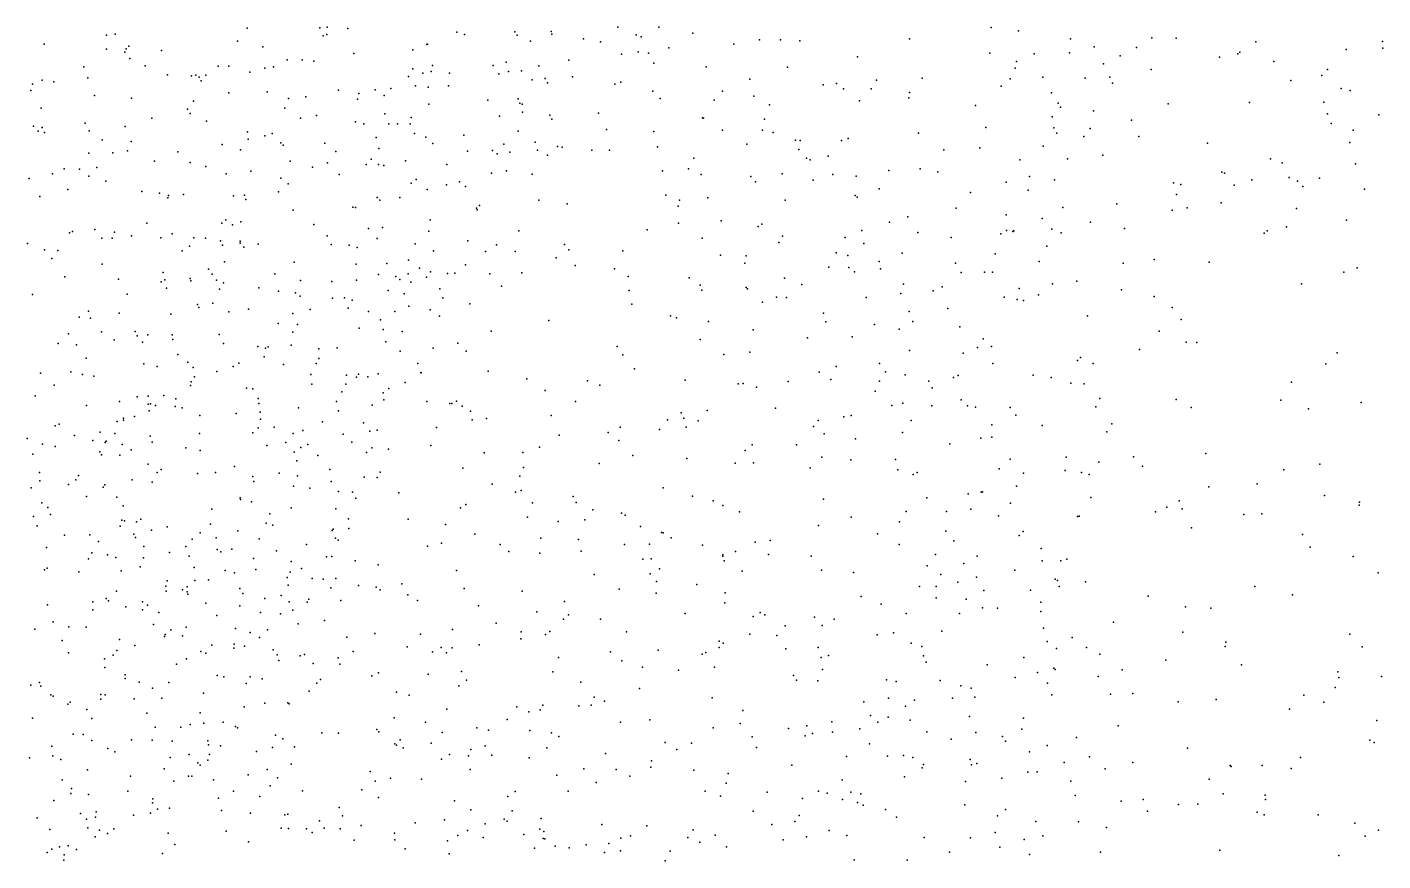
# Model space of a CAD drawing. Header units: metres. Extents: x -25 to 25, y -27.7 to 27.8.
# Drawn here: x 10.815 to 13.632, y -3.457 to -1.724 of the extents above; entities that cross this region are included whole.
import ezdxf

# ---------------------------------------------------------------- set-up
doc = ezdxf.new("R2010")
doc.units = ezdxf.units.M

msp = doc.modelspace()

# ---------------------------------------------------------------- linework, layer by layer
for p in [(10.9803, -1.7403, 22.4733), (10.9981, -1.7383, 20.0354), (11.2722, -1.7261, 22.0929), (11.4232, -1.7255, 0.0911), (11.4307, -1.7416, 20.2257), (11.4379, -1.7389, -14.6338), (11.4386, -1.7238, 13.5398), (11.4817, -1.7266, 3.2928), (11.7082, -1.7341, 8.1175), (11.7242, -1.7389, 20.4897), (11.8288, -1.7337, 8.3337), (11.8333, -1.7409, 20.667), (11.9039, -1.7326, 21.0243), (11.9054, -1.7388, 20.8974), (12.0425, -1.724, -3.8885), (12.0808, -1.7401, 15.471), (12.0912, -1.7441, 20.071), (12.1279, -1.7242, 13.3221), (12.1979, -1.7366, 7.3211), (12.818, -1.7246, 15.1911), (12.8747, -1.7313, 20.0437), (10.8506, -1.759, 16.7676), (10.9803, -1.77, 16.9951), (11.0211, -1.7687, 1.4074), (11.0264, -1.7633, -15.075), (11.0946, -1.7725, 22.3494), (11.2522, -1.7533, 20.1316), (11.3051, -1.7645, -13.5704), (11.6163, -1.7712, 13.4191), (11.6459, -1.7603, 16.7062), (11.6474, -1.7595, 20.4143), (11.861, -1.753, 21.188), (11.9714, -1.7485, 4.0968), (12.0064, -1.7543, -4.1154), (12.1482, -1.7666, 9.195), (12.2836, -1.7594, 20.0248), (12.3365, -1.7506, 15.3478), (12.3801, -1.7504, -14.0719), (12.4202, -1.7522, 9.3401), (12.6481, -1.748, 20.0311), (12.9828, -1.7483, 5.0941), (13.0319, -1.7649, 6.7293), (13.1199, -1.7661, 6.3568), (13.1518, -1.7464, 9.6202), (13.2023, -1.747, -4.128), (13.3674, -1.7546, -14.8854), (13.5551, -1.7703, 19.7606), (13.6308, -1.7538, -15.3098), (13.6316, -1.7675, -14.978), (11.0182, -1.7762, 13.8256), (11.0289, -1.7891, 19.6114), (11.3556, -1.7918, -7.4756), (11.3865, -1.7921, 3.1546), (11.4111, -1.7945, 21.9264), (11.4944, -1.7787, 16.9424), (11.8105, -1.7967, -5.3431), (11.941, -1.7923, 15.6558), (12.0503, -1.7798, -6.4737), (12.0845, -1.7751, 9.0157), (12.1058, -1.7781, -4.6909), (12.1172, -1.7989, 4.1189), (12.5401, -1.7858, -13.1471), (12.8151, -1.7777, 4.5716), (12.8704, -1.7952, 13.9535), (12.9071, -1.7795, -13.8634), (12.9807, -1.7771, 5.4621), (13.0511, -1.8003, 5.8467), (13.0862, -1.7837, 6.5262), (13.2922, -1.786, 19.8562), (13.33, -1.7794, 14.7599), (13.3342, -1.7757, -5.2712), (13.4048, -1.795, -5.0086), (10.9332, -1.8064, 20.0316), (10.9412, -1.8294, 1.26), (11.0603, -1.8045, 22.4238), (11.1068, -1.8227, 20.0933), (11.1569, -1.825, -14.8478), (11.166, -1.8237, 13.7583), (11.1726, -1.828, -6.1642), (11.1867, -1.8234, 22.2207), (11.2123, -1.8047, 19.7535), (11.2342, -1.8052, -0.0697), (11.2779, -1.8175, 2.7692), (11.3094, -1.8088, 20.1632), (11.3269, -1.8066, 22.0365), (11.6073, -1.8265, -5.7466), (11.6167, -1.8103, 21.6113), (11.6375, -1.8192, -6.915), (11.6545, -1.8162, 3.6744), (11.6575, -1.8039, 16.5454), (11.6931, -1.8197, 21.4867), (11.7834, -1.8039, 15.8578), (11.7953, -1.8211, 20.6287), (11.815, -1.8164, 21.2504), (11.8421, -1.8147, -14.258), (11.8785, -1.8045, 20.8156), (11.9482, -1.8269, -5.0789), (12.2256, -1.8064, -3.6566), (12.3951, -1.8069, 13.6796), (12.6746, -1.8301, -13.9011), (12.8681, -1.8089, 6.9279), (12.9252, -1.8281, -0.2056), (13.0134, -1.8297, 15.137), (13.0645, -1.8277, -13.7266), (13.1505, -1.8119, 14.9586), (13.5047, -1.8242, -4.1061), (13.5168, -1.8118, 14.0263), (10.8234, -1.8555, -7.3441), (10.8266, -1.8421, 20.0357), (10.8465, -1.8344, 22.7052), (10.8709, -1.8372, -17.0207), (11.1772, -1.8358, 2.3214), (11.3138, -1.8581, 13.6836), (11.4621, -1.8547, -5.9569), (11.5386, -1.8544, 19.9341), (11.5709, -1.8514, -14.3068), (11.6224, -1.8456, -16.7853), (11.6487, -1.8488, 16.2201), (11.6904, -1.8459, 20.4704), (11.8647, -1.8331, 21.1429), (11.8916, -1.8308, 8.1263), (11.8965, -1.8395, 20.9662), (12.0364, -1.8424, -0.1789), (12.0489, -1.8383, 8.2676), (12.1148, -1.8568, 7.3759), (12.2596, -1.8571, 8.5084), (12.3168, -1.8319, -13.1427), (12.4687, -1.8439, 15.3782), (12.4968, -1.8412, 13.7964), (12.5109, -1.8518, -16.1569), (12.569, -1.8519, 7.0823), (12.5795, -1.834, -3.9633), (12.8386, -1.8467, -5.9447), (12.8575, -1.8313, -13.2762), (13.0699, -1.8405, 6.0313), (13.4401, -1.835, 9.6325), (13.5446, -1.8517, 14.6697), (13.5635, -1.8558, -4.8244), (10.9555, -1.8656, 22.6035), (11.0325, -1.8718, 1.804), (11.161, -1.8775, -13.9796), (11.2345, -1.8602, 22.1619), (11.3582, -1.8722, 17.0002), (11.3945, -1.8684, 19.8138), (11.5015, -1.8735, 20.3007), (11.5045, -1.8617, 21.8045), (11.557, -1.8658, -7.1141), (11.65, -1.8841, 21.5329), (11.7722, -1.8755, -6.7043), (11.8351, -1.8732, -3.8105), (11.8386, -1.882, 19.96), (11.8436, -1.8841, 20.7759), (12.1302, -1.8719, -14.0681), (12.2426, -1.8754, 8.891), (12.325, -1.8673, 9.3023), (12.3578, -1.8856, 4.1716), (12.5446, -1.877, 19.8758), (12.6472, -1.8709, 9.4487), (12.6484, -1.8597, 4.3793), (12.7853, -1.8868, -4.1931), (12.9432, -1.8607, 19.8899), (12.9569, -1.8818, 9.5594), (13.1854, -1.883, 0.2788), (13.3547, -1.8806, 14.0884), (13.5088, -1.88, 19.6131), (10.8448, -1.8922, -6.2515), (11.0744, -1.9128, 22.4536), (11.1486, -1.8946, 19.56), (11.1542, -1.9035, -14.4928), (11.3507, -1.8921, 20.1925), (11.3832, -1.9131, 3.3263), (11.4165, -1.9077, 21.9091), (11.5585, -1.904, 16.8559), (11.6133, -1.9114, 20.4156), (11.7964, -1.9089, 20.6912), (11.8442, -1.9007, 21.0778), (11.9014, -1.9071, 7.7114), (12.002, -1.9029, -3.6621), (12.2184, -1.9123, -0.7104), (12.2204, -1.9128, 9.0391), (12.3474, -1.915, 19.8257), (12.9445, -1.91, 5.3652), (12.9622, -1.89, 5.6759), (13.0304, -1.8976, -13.4398), (13.5168, -1.9042, -14.7805), (13.6231, -1.9064, 19.4821), (10.8287, -1.93, 1.1249), (10.8383, -1.9398, 22.7607), (10.8468, -1.9326, 20.0445), (10.8516, -1.9428, -14.3628), (10.9357, -1.9236, 20.0485), (10.9444, -1.9392, 1.3819), (11.0188, -1.9306, 20.0785), (11.1878, -1.9194, 22.2293), (11.2732, -1.9415, -16.8583), (11.4975, -1.9206, 3.5782), (11.5149, -1.9246, 13.5258), (11.5669, -1.9251, 21.6433), (11.585, -1.9248, -7.5701), (11.6111, -1.9247, -13.4804), (11.8354, -1.9404, 20.8887), (11.9053, -1.9151, 7.8997), (12.0191, -1.9367, -0.387), (12.1169, -1.941, -6.3374), (12.2598, -1.9382, 8.2767), (12.3427, -1.9379, 7.2162), (12.3649, -1.943, 13.7615), (12.8071, -1.9323, 9.5244), (12.9484, -1.933, 5.0791), (13.0233, -1.9342, 0.1013), (13.1094, -1.9175, -4.291), (13.5241, -1.924, -5.1519), (13.5696, -1.938, 0.5602), (10.971, -1.9584, 22.6274), (11.0315, -1.9616, 1.9583), (11.2209, -1.9676, 13.7585), (11.2746, -1.957, 3.0528), (11.3094, -1.9501, -7.7278), (11.3246, -1.945, 22.0307), (11.3426, -1.9641, -6.1239), (11.3472, -1.969, -14.1742), (11.4341, -1.9653, 20.2656), (11.5406, -1.9534, -0.1724), (11.6202, -1.9451, 16.6139), (11.6439, -1.9525, 4.0384), (11.658, -1.9658, 13.4415), (11.7223, -1.9485, 21.3697), (11.8059, -1.9673, 20.8113), (11.8705, -1.963, -14.0881), (12.3101, -1.9671, 15.5077), (12.4118, -1.9585, -3.8366), (12.4211, -1.9598, -13.8713), (12.507, -1.9593, 9.433), (12.5211, -1.9551, -6.1396), (12.6673, -1.944, 14.0027), (12.954, -1.944, -15.1361), (13.0105, -1.9514, 6.3616), (13.1245, -1.9509, 15.1397), (13.2673, -1.9647, 19.621), (13.5628, -1.9639, 9.5826), (10.9435, -1.9857, -17.163), (10.9933, -1.9848, 17.025), (11.0242, -1.9811, 22.5662), (11.1286, -1.9831, 20.1064), (11.2587, -1.9791, 2.6997), (11.4564, -1.9824, 21.8336), (11.5304, -1.9985, 21.6828), (11.5463, -1.9759, 20.3649), (11.7305, -1.9818, 20.6069), (11.7819, -1.9803, 21.1809), (11.7917, -1.9873, 19.8116), (11.818, -1.9838, -0.3153), (11.8758, -1.9797, -13.333), (11.8961, -1.9896, -4.7609), (11.9171, -1.9716, -16.6588), (11.9267, -1.973, -6.4514), (11.9884, -1.9794, 15.7035), (12.0253, -1.9797, 19.812), (12.1251, -1.9725, 15.5995), (12.2004, -1.996, 7.406), (12.4182, -1.9783, 8.5201), (12.4345, -1.9959, -0.8229), (12.4791, -1.9917, 13.9077), (12.7196, -1.9788, 19.7553), (12.7941, -1.9746, 6.8498), (12.8775, -1.9995, 6.6993), (12.9259, -1.9714, 15.3698), (12.9762, -1.9979, 5.9454), (13.0496, -1.9896, -5.6733), (13.3979, -1.9979, 14.7488), (10.8924, -2.0183, 19.519), (10.9242, -2.0188, -14.8504), (10.9604, -2.0155, 1.5665), (11.0801, -2.0021, 2.1455), (11.1539, -2.0049, 2.3034), (11.1867, -2.0135, 17.0216), (11.2799, -2.0231, 22.0821), (11.3619, -2.0021, -0.2811), (11.4082, -2.0148, 19.5724), (11.4394, -2.0062, 3.7315), (11.5196, -2.0096, -7.7705), (11.5455, -2.0096, 4.1881), (11.5564, -2.0114, 19.6819), (11.6015, -2.0017, 16.3566), (11.6871, -2.0096, -5.5882), (11.7801, -2.0274, 21.0946), (11.8115, -2.0223, 15.8688), (12.135, -2.0226, 8.0286), (12.1895, -2.0183, 19.6801), (12.442, -1.9996, 8.675), (12.6057, -2.0221, 6.9882), (12.6706, -2.0183, 9.5229), (12.707, -2.0245, -15.3194), (13.2972, -2.0256, -5.5012), (13.3024, -2.0275, 0.4464), (13.4226, -2.0056, 19.4435), (13.575, -2.0079, -4.2871), (10.8196, -2.0385, 22.8179), (10.8683, -2.0286, -7.7776), (10.9438, -2.0337, -14.5492), (10.979, -2.0442, 22.6631), (11.2286, -2.0289, 20.152), (11.3421, -2.038, 13.6895), (11.3575, -2.0493, 4.3187), (11.4637, -2.0302, 3.9845), (11.6134, -2.0479, 16.7659), (11.6233, -2.0405, 21.4792), (11.6862, -2.0518, -16.6919), (11.7136, -2.0454, -3.7086), (11.7263, -2.0554, 19.6462), (11.8643, -2.0296, 4.2108), (12.2158, -2.0303, 4.1897), (12.3185, -2.0344, 9.2868), (12.3283, -2.0451, 19.5691), (12.384, -2.0289, 4.2358), (12.4482, -2.0416, 8.3767), (12.4891, -2.0303, -13.1001), (12.5373, -2.0339, -15.879), (12.849, -2.0461, 4.7558), (12.8978, -2.0343, 5.4993), (12.9493, -2.0414, -4.3559), (13.1969, -2.0471, -15.0896), (13.2116, -2.051, 19.4416), (13.323, -2.0524, 14.8961), (13.3595, -2.0413, 9.5381), (13.4366, -2.0365, 14.1834), (13.4541, -2.0439, 19.2511), (13.4655, -2.055, 19.026), (13.5001, -2.0378, 18.6317), (10.8416, -2.0761, 4.7096), (10.9001, -2.0615, 22.7531), (11.0537, -2.0655, 19.4978), (11.0904, -2.0689, 4.393), (11.1079, -2.0788, 22.4375), (11.109, -2.0736, 20.1064), (11.1402, -2.0718, 22.339), (11.2438, -2.0748, 4.5705), (11.2672, -2.0734, 3.5574), (11.2699, -2.0822, 4.1465), (11.3378, -2.0659, 20.2106), (11.5425, -2.0782, 20.3976), (11.5478, -2.0832, 21.5893), (11.5896, -2.0777, 4.3386), (11.6465, -2.0612, 20.5036), (11.8783, -2.0837, 13.3949), (12.1422, -2.0731, 7.554), (12.1703, -2.0833, -16.4368), (12.2294, -2.0788, -0.9653), (12.3903, -2.0834, -16.2062), (12.5353, -2.074, 4.3462), (12.5397, -2.0775, -4.128), (12.5852, -2.0597, 19.5417), (12.7752, -2.0675, 19.548), (12.8949, -2.0624, 9.5771), (13.2028, -2.0717, 9.5459), (13.5933, -2.0606, -5.3022), (11.368, -2.1044, 21.8926), (11.4921, -2.0981, -6.0204), (11.4977, -2.0986, 21.6769), (11.7487, -2.1003, 4.2994), (11.7503, -2.1037, 21.0627), (11.7552, -2.0948, -5.213), (11.9369, -2.0912, 19.5802), (12.1679, -2.0962, 13.6331), (12.7449, -2.1002, -0.5034), (12.967, -2.0989, 6.274), (13.0787, -2.0914, 14.2699), (13.1938, -2.104, 18.6954), (13.225, -2.0996, 19.1972), (13.2959, -2.0888, 19.0222), (13.4519, -2.1007, -4.4464), (11.0644, -2.1314, 22.5161), (11.2197, -2.1315, 22.1323), (11.2282, -2.1241, 2.5281), (11.2417, -2.1348, 3.368), (11.2596, -2.1287, 3.0211), (11.4107, -2.1343, 20.2771), (11.5535, -2.1401, 21.5092), (11.6527, -2.124, 19.5), (12.1685, -2.1311, 19.434), (12.2569, -2.1265, -6.1615), (12.334, -2.1381, 15.563), (12.3413, -2.1331, 9.1563), (12.6065, -2.1293, 19.35), (12.6448, -2.118, -15.5572), (12.8489, -2.1136, 14.2489), (12.9237, -2.1219, 5.8423), (13.024, -2.1289, 19.2974), (13.4315, -2.1389, 18.502), (13.5557, -2.1251, -14.875), (10.9035, -2.1512, 13.923), (10.9094, -2.1486, 1.4249), (10.9564, -2.1441, 4.5298), (10.9706, -2.1626, 1.8424), (10.9921, -2.1623, 20.0804), (10.9972, -2.1503, 22.6376), (11.0325, -2.1577, 2.0465), (11.0932, -2.1616, 17.0149), (11.1166, -2.1536, 22.3761), (11.162, -2.1614, 22.2324), (11.1856, -2.1624, -17.1249), (11.2171, -2.168, 3.8338), (11.4386, -2.1576, 4.5257), (11.5244, -2.1423, -13.7802), (11.5426, -2.163, -6.8605), (11.6496, -2.1476, 20.5843), (11.731, -2.1677, 20.9283), (11.8371, -2.1469, -0.7219), (12.1037, -2.1452, 4.2441), (12.2174, -2.1626, 7.754), (12.3843, -2.158, 7.4896), (12.515, -2.1612, 7.1896), (12.5495, -2.1465, 14.1433), (12.6653, -2.1507, -13.0921), (12.7351, -2.1613, 15.5163), (12.8382, -2.1532, 4.9169), (12.8496, -2.1463, 6.6255), (12.8629, -2.1484, 19.2838), (12.8647, -2.147, -5.8112), (12.9438, -2.1437, 0.0716), (12.9633, -2.1514, 6.0947), (13.0949, -2.1423, 19.0267), (13.3847, -2.1521, 14.6316), (13.3915, -2.1474, 14.4189), (10.8161, -2.1733, 1.0387), (10.8512, -2.1867, 22.7996), (10.8793, -2.1882, -17.7394), (11.1375, -2.1891, 4.1121), (11.1528, -2.1793, 20.1189), (11.2213, -2.1772, 19.4799), (11.2578, -2.1688, -3.7316), (11.2581, -2.173, 2.7097), (11.2659, -2.1814, 22.012), (11.2951, -2.1749, 20.2101), (11.4473, -2.1755, -0.5383), (11.4845, -2.1768, 21.6141), (11.5009, -2.182, 20.3991), (11.6216, -2.1743, 21.3203), (11.6595, -2.189, 21.2138), (11.7676, -2.1901, -4.8563), (11.7902, -2.1761, -6.3972), (11.829, -2.1898, 15.8718), (11.9317, -2.1758, -0.9682), (11.9405, -2.1868, -16.5044), (12.0526, -2.1889, 15.7156), (12.3772, -2.1712, 13.9728), (12.4961, -2.1929, 7.3406), (12.5535, -2.1732, 8.4313), (12.6329, -2.1937, -4.2847), (12.8262, -2.1953, 5.3873), (12.9338, -2.179, 18.932), (10.8669, -2.205, 1.1973), (10.9713, -2.2163, 4.8327), (11.2254, -2.2119, 20.1688), (11.3702, -2.2122, 20.2568), (11.4989, -2.2166, 21.5364), (11.5629, -2.2153, 21.3976), (11.6075, -2.2085, 16.8002), (11.6307, -2.2245, -0.7276), (11.7263, -2.2176, -7.5791), (11.914, -2.2031, -13.5682), (11.9537, -2.2193, 19.3824), (12.256, -2.1975, 13.8365), (12.3063, -2.2145, 9.3313), (12.309, -2.199, 4.3166), (12.4805, -2.223, -6.0559), (12.5199, -2.1983, -0.774), (12.5224, -2.2236, 8.9267), (12.5852, -2.2111, 9.647), (12.7436, -2.2143, 4.7671), (12.9175, -2.211, 6.4671), (13.0918, -2.2141, 15.4246), (13.1563, -2.2065, 15.2546), (13.2705, -2.2125, 14.8108), (13.5783, -2.2239, 18.6812), (10.8939, -2.243, 20.0563), (11.0053, -2.2474, 22.6202), (11.0981, -2.2336, 22.4377), (11.1014, -2.2492, 20.1091), (11.154, -2.246, 22.1902), (11.1555, -2.2511, 2.3017), (11.1919, -2.2268, -17.369), (11.2001, -2.2371, 22.0899), (11.2085, -2.2498, 13.7919), (11.3301, -2.2365, 21.833), (11.3831, -2.2506, -7.8409), (11.4484, -2.2528, 21.6022), (11.4999, -2.2498, -7.1128), (11.5453, -2.2376, -6.5539), (11.5812, -2.242, -7.334), (11.5893, -2.2484, 21.275), (11.607, -2.2365, 20.5861), (11.6447, -2.2433, 20.6692), (11.6534, -2.2325, 16.1685), (11.6883, -2.2358, 20.8268), (11.7039, -2.2351, 19.395), (11.7765, -2.2365, 13.4033), (11.8427, -2.2346, -3.6743), (12.0352, -2.2259, -13.8177), (12.0637, -2.2423, -6.1789), (12.1909, -2.2447, -3.7045), (12.3885, -2.2454, 7.6899), (12.5337, -2.2321, 15.5441), (12.5882, -2.226, 19.0526), (12.7558, -2.2337, 14.3334), (12.8044, -2.233, 5.2021), (12.8209, -2.233, -4.429), (12.9961, -2.2517, 9.6132), (13.5504, -2.2333, 0.6681), (10.8269, -2.2793, 22.8309), (11.0233, -2.2788, 4.2241), (11.0936, -2.2531, -3.6017), (11.1046, -2.2666, 19.5346), (11.215, -2.2687, 4.7662), (11.2233, -2.2553, -0.537), (11.2967, -2.2655, -3.943), (11.3374, -2.2726, -6.1626), (11.3729, -2.2761, 21.7048), (11.5651, -2.2709, 20.5153), (11.5984, -2.2778, -16.6468), (11.6128, -2.254, 16.3446), (11.6724, -2.2675, 20.9925), (11.801, -2.2625, -7.8444), (12.0658, -2.2714, 13.5434), (12.2137, -2.26, -13.2386), (12.2166, -2.2707, 19.2189), (12.3091, -2.2649, 9.4898), (12.3118, -2.2678, -1.0137), (12.4245, -2.2585, -4.0974), (12.6301, -2.2772, 8.7183), (12.636, -2.2582, -15.8571), (12.6973, -2.272, 6.8717), (12.7163, -2.2639, 18.8466), (12.8761, -2.2671, 18.6673), (12.9159, -2.2801, 5.8571), (12.9451, -2.2572, 6.3213), (13.0888, -2.2701, 0.3049), (13.4628, -2.2575, 9.503), (11.1696, -2.3004, 3.5106), (11.1721, -2.3067, 20.1358), (11.2014, -2.2978, 22.0168), (11.3828, -2.2828, 17.001), (11.4496, -2.2873, -3.6621), (11.475, -2.2864, -4.1212), (11.482, -2.3079, 21.4574), (11.4908, -2.2913, 20.4226), (11.6085, -2.3037, 21.1546), (11.6791, -2.2866, 4.5142), (11.735, -2.2988, -1.0077), (12.0713, -2.2998, 19.2709), (12.3432, -2.2954, -16.1916), (12.3718, -2.2852, 14.0939), (12.3925, -2.2859, 9.6746), (12.5583, -2.2858, -13.6966), (12.728, -2.3086, 4.9496), (12.8448, -2.2851, -0.1194), (12.8722, -2.2896, 14.4235), (12.8848, -2.2918, -15.4834), (13.1567, -2.2834, 18.5045), (13.194, -2.3064, 14.6928), (10.9234, -2.3267, 22.7066), (10.9429, -2.3142, 1.8061), (10.9473, -2.3288, 4.6335), (11.0068, -2.3185, 1.9846), (11.1142, -2.3204, 22.2714), (11.2345, -2.3154, 21.9104), (11.2756, -2.3098, -17.6958), (11.3673, -2.3192, 20.2768), (11.4035, -2.3106, -16.8591), (11.5248, -2.3149, 21.3585), (11.5493, -2.3321, 21.2743), (11.579, -2.3151, 20.6021), (11.6527, -2.3117, 20.8692), (11.6721, -2.3247, -5.1265), (11.8993, -2.3338, 4.4504), (12.1516, -2.3237, 15.6922), (12.1641, -2.3283, -8.2547), (12.2305, -2.3353, 4.4289), (12.4697, -2.3185, 19.0105), (12.4743, -2.3362, 4.5607), (12.6474, -2.3146, 7.2288), (12.6549, -2.3357, 9.7462), (13.0179, -2.3236, 14.5014), (13.2125, -2.3314, -4.6936), (10.9011, -2.3611, 1.5564), (10.9696, -2.3574, 22.6271), (10.97, -2.3572, 4.429), (11.0398, -2.3564, 22.4946), (11.0438, -2.3656, -3.4075), (11.0659, -2.363, 17.0164), (11.1169, -2.3632, 4.8894), (11.214, -2.3626, 2.3959), (11.3366, -2.3396, -6.8206), (11.3675, -2.3576, -6.582), (11.3771, -2.342, 21.6075), (11.5049, -2.3493, 4.6576), (11.5553, -2.3525, 16.9171), (11.5943, -2.3564, 21.0832), (11.7795, -2.3554, 15.9993), (12.3236, -2.3529, -13.6583), (12.5758, -2.3421, 8.253), (12.6265, -2.3514, 4.7923), (12.7529, -2.3464, 5.3146), (13.1669, -2.3559, 14.8805), (10.88, -2.3816, 20.0443), (10.9177, -2.3839, 1.2666), (10.9964, -2.3738, 13.8808), (11.0549, -2.3787, -17.978), (11.1179, -2.3731, 22.1056), (11.2232, -2.3813, 19.5218), (11.2947, -2.3878, 20.2277), (11.3109, -2.3913, 4.8119), (11.3158, -2.3882, 21.6422), (11.364, -2.3846, -0.8548), (11.4211, -2.3926, 20.3635), (11.4596, -2.3906, 21.3902), (11.5607, -2.378, 21.1779), (11.6591, -2.3908, -7.9999), (11.7098, -2.3807, 16.166), (12.0408, -2.3877, 4.4842), (12.2137, -2.3732, -13.4682), (12.4364, -2.3693, -8.1766), (12.5289, -2.3678, 9.0381), (12.7893, -2.3897, 6.6788), (12.8013, -2.3713, 5.5633), (12.8188, -2.3878, -15.8117), (13.1258, -2.3936, -15.3192), (13.2228, -2.3787, 9.5441), (13.2448, -2.3793, -5.5281), (10.9378, -2.4118, 1.097), (11.1287, -2.4043, 22.0047), (11.149, -2.42, 21.8992), (11.3081, -2.4092, -7.1583), (11.4214, -2.4122, -17.0882), (11.59, -2.3971, 21.0059), (11.7277, -2.3971, 19.3388), (12.0528, -2.4051, -7.8604), (12.2626, -2.4043, 9.6983), (12.3167, -2.3994, 9.3298), (12.648, -2.396, 7.4968), (12.7596, -2.4015, -5.8674), (12.9976, -2.4166, -13.621), (13.0037, -2.4101, -13.2968), (13.5367, -2.4008, 18.7781), (10.8435, -2.4429, -0.4679), (10.9062, -2.4399, -6.9329), (10.9305, -2.4461, -3.9482), (10.9543, -2.4491, 20.0501), (11.0581, -2.4234, 22.3508), (11.0852, -2.4289, 22.1631), (11.1606, -2.4309, 20.1307), (11.2096, -2.4395, 17.0371), (11.2436, -2.4293, 21.7006), (11.2555, -2.4225, 3.3094), (11.3478, -2.425, 20.2817), (11.4047, -2.4461, -1.0605), (11.4157, -2.4227, 13.5915), (11.479, -2.447, 19.4362), (11.5037, -2.445, -7.5073), (11.5446, -2.4442, 20.6083), (11.6273, -2.4231, -5.4726), (11.633, -2.4417, -4.7808), (11.6339, -2.4421, 13.4198), (11.7732, -2.439, -3.6672), (12.0772, -2.4341, 13.5737), (12.4605, -2.4412, 9.8784), (12.4963, -2.4289, 7.9132), (12.586, -2.4229, -12.9863), (12.5983, -2.4401, 5.0332), (12.6391, -2.4463, 5.1931), (12.7493, -2.448, 14.4891), (12.8214, -2.4228, 18.6452), (12.905, -2.4473, 6.4041), (13.03, -2.4228, 15.5827), (13.5134, -2.4236, 9.5196), (10.8713, -2.4676, 22.7065), (11.1551, -2.4687, -6.6629), (11.1562, -2.4613, 2.2467), (11.1632, -2.4507, 3.694), (11.2714, -2.474, 21.5983), (11.284, -2.4758, 13.6978), (11.4065, -2.4656, 21.3999), (11.4774, -2.4656, 21.2656), (11.4998, -2.4511, -6.2534), (11.5228, -2.4503, -17.7178), (11.5668, -2.4749, 20.8774), (11.6008, -2.4623, -17.3523), (11.8531, -2.4549, -7.7168), (11.9793, -2.4589, -16.3825), (12.0053, -2.4678, -1.3204), (12.182, -2.4573, 13.8208), (12.2921, -2.4649, 9.8683), (12.3029, -2.4642, 4.6756), (12.3305, -2.4721, 14.2043), (12.3964, -2.4603, 19.0661), (12.485, -2.4564, 15.6149), (12.5862, -2.4597, 18.8725), (12.6883, -2.4598, -8.1841), (12.6952, -2.4732, 18.7556), (12.7395, -2.4523, 7.2975), (12.9425, -2.4517, 6.0525), (12.9837, -2.4641, 0.1468), (13.0112, -2.4653, -15.6499), (13.4415, -2.462, -5.4992), (10.832, -2.4898, 13.9011), (11.0075, -2.5016, 19.6714), (11.044, -2.4923, 22.2894), (11.0667, -2.4908, 22.0717), (11.0994, -2.4897, 3.9107), (11.1245, -2.4963, 13.7926), (11.2951, -2.4957, 20.2507), (11.2969, -2.5057, 21.5231), (11.4583, -2.502, 4.8304), (11.4692, -2.4815, 17.0036), (11.5551, -2.4842, 20.6961), (11.5565, -2.4983, -4.5123), (11.6457, -2.5022, -7.6575), (11.6933, -2.5062, -17.5545), (11.6974, -2.5062, 16.6547), (11.7075, -2.5012, 4.7558), (11.8916, -2.4791, 15.938), (11.9542, -2.5021, 13.3463), (12.5769, -2.4804, 8.1084), (12.6342, -2.5051, 8.929), (12.7556, -2.4981, -13.6335), (13.0437, -2.4958, 14.7497), (13.202, -2.4974, 18.6274), (13.4198, -2.4992, 18.7519), (13.5866, -2.5037, 18.897), (10.9386, -2.5099, 1.8037), (11.0382, -2.5328, 4.2006), (11.0666, -2.5073, 21.9507), (11.069, -2.5213, -0.7934), (11.0714, -2.5065, -7.9574), (11.0822, -2.51, 21.8649), (11.1231, -2.5126, -4.0659), (11.1378, -2.5147, 21.7419), (11.1743, -2.531, 20.149), (11.2495, -2.5269, -7.561), (11.2997, -2.5237, 4.9296), (11.3792, -2.5151, -3.5217), (11.4621, -2.5211, 20.4609), (11.5322, -2.5096, 21.0631), (11.7193, -2.5119, -16.5496), (11.7364, -2.5218, -8.2033), (11.9043, -2.5312, 4.7566), (12.174, -2.5257, 9.7742), (12.2281, -2.5206, 14.0439), (12.3699, -2.5155, 4.8795), (12.5116, -2.5335, -13.6012), (12.5273, -2.5309, -5.9541), (12.6115, -2.5105, 7.7545), (12.6945, -2.5106, 8.3544), (12.769, -2.5109, -13.0839), (12.7851, -2.5134, 7.1261), (12.8577, -2.5142, -7.9624), (12.8694, -2.5306, -4.6628), (13.0353, -2.5131, 9.6827), (13.2333, -2.5143, 0.4708), (13.4768, -2.5172, 0.6817), (10.8737, -2.5527, -18.1834), (10.8817, -2.5487, 0.6068), (11.0027, -2.5431, 4.5199), (11.0154, -2.5363, -7.4501), (11.0155, -2.5409, 22.2237), (11.295, -2.5567, -6.284), (11.3004, -2.5383, 2.598), (11.3288, -2.5549, 19.5252), (11.3883, -2.5619, -4.299), (11.4289, -2.5442, 21.282), (11.5139, -2.546, -5.7046), (11.5424, -2.5617, 20.84), (11.6656, -2.556, 11.2097), (11.7396, -2.54, 16.4027), (11.7696, -2.5372, 16.1952), (12.0471, -2.5549, -6.0384), (12.1293, -2.5603, 4.8187), (12.1459, -2.5403, 19.2451), (12.1798, -2.5366, -1.1435), (12.1844, -2.5552, 9.5981), (12.2095, -2.5424, -16.3109), (12.4488, -2.5535, -16.2379), (12.4589, -2.5417, -7.9002), (12.6516, -2.5415, -16.1362), (12.8192, -2.5502, 6.5734), (12.924, -2.5517, 6.2082), (13.0686, -2.5485, 15.2596), (10.8154, -2.5789, 22.6794), (10.8471, -2.5908, 20.0137), (10.9137, -2.5728, 22.5207), (10.9521, -2.5827, 22.3977), (10.9672, -2.5653, 1.3455), (10.9778, -2.587, 22.0626), (10.9794, -2.5843, 22.1578), (10.9977, -2.5681, 0.9002), (11.0713, -2.5742, 17.0635), (11.0752, -2.5867, 21.7257), (11.1735, -2.5683, 21.6205), (11.2843, -2.5667, 21.4663), (11.353, -2.5873, -18.0511), (11.368, -2.5683, 3.0828), (11.4722, -2.5698, -16.8294), (11.49, -2.5864, 20.5404), (11.527, -2.5638, 20.6714), (11.9206, -2.5715, -8.6054), (12.0221, -2.5665, 15.8716), (12.0443, -2.583, 13.543), (12.4711, -2.5688, 9.1741), (12.5363, -2.5796, -13.1362), (12.6337, -2.5662, -4.5032), (12.732, -2.5897, 8.6518), (12.7967, -2.578, 6.902), (12.8194, -2.5757, 14.5695), (13.058, -2.5651, 15.4291), (10.8273, -2.6112, -2.7707), (10.8737, -2.5951, -8.1326), (10.9662, -2.6062, 21.976), (10.9699, -2.6128, 0.745), (11.0081, -2.6134, 1.1398), (11.013, -2.5914, 5.0345), (11.0316, -2.6021, -6.3598), (11.145, -2.5985, 19.6322), (11.175, -2.6037, 5.0892), (11.3135, -2.5936, -7.7641), (11.3702, -2.6069, -6.0898), (11.3837, -2.5972, 20.3753), (11.3988, -2.5912, 13.5318), (11.419, -2.6139, -1.4871), (11.5203, -2.6081, 20.9729), (11.5314, -2.5981, -8.0358), (11.566, -2.6009, 4.8985), (11.6539, -2.5934, -6.0844), (11.7649, -2.6088, 4.8732), (11.845, -2.6079, 11.3193), (11.8797, -2.5968, 19.3224), (12.0736, -2.6142, -3.7724), (12.3072, -2.604, -4.1612), (12.3214, -2.5917, -5.9798), (12.4135, -2.5919, 15.6908), (12.4663, -2.6173, -0.8753), (12.9739, -2.6177, -8.3074), (13.1134, -2.6171, -4.9429), (13.2639, -2.6096, 9.6165), (11.0667, -2.6321, -3.064), (11.0941, -2.643, 21.6239), (11.2464, -2.6369, 17.0977), (11.3754, -2.6249, 3.2844), (11.4442, -2.6432, -4.6443), (11.7208, -2.6406, 13.3043), (11.8462, -2.6393, -17.398), (12.0038, -2.631, 4.9186), (12.1857, -2.6204, -3.9555), (12.2863, -2.63, 5.0224), (12.3245, -2.6291, 9.3583), (12.4419, -2.6397, -4.3642), (12.5266, -2.6232, 10.0924), (12.6191, -2.6224, 5.3352), (12.6242, -2.6437, 14.5011), (12.8342, -2.6416, 5.7518), (12.8576, -2.6214, 9.8814), (12.9717, -2.6454, -15.9649), (13.0417, -2.6278, 15.0973), (13.1324, -2.6363, -15.7687), (13.4258, -2.644, -5.1659), (13.5004, -2.6323, -15.2671), (10.8412, -2.6492, 13.8023), (10.8421, -2.6668, 22.514), (10.9012, -2.6743, 22.2797), (10.9167, -2.6645, 21.8072), (10.9221, -2.6557, 22.1963), (10.9769, -2.6753, 21.7207), (11.0333, -2.665, 1.8619), (11.0752, -2.6692, 5.2439), (11.0853, -2.6496, 20.0959), (11.1691, -2.6512, 20.1454), (11.207, -2.6496, 21.5069), (11.2842, -2.6579, 20.2618), (11.2862, -2.6683, 2.4413), (11.3393, -2.6508, 21.3371), (11.3767, -2.6561, 5.0451), (11.4471, -2.6682, 20.498), (11.5153, -2.6593, 20.7794), (11.5427, -2.6596, 19.458), (11.5485, -2.6487, -17.9903), (11.7817, -2.6734, 16.4976), (11.8387, -2.657, -7.811), (12.6558, -2.6534, 18.8203), (12.6645, -2.6496, 8.2235), (12.8853, -2.651, -0.2176), (13.0057, -2.6491, 18.6448), (13.0212, -2.6533, 14.8372), (13.3704, -2.6731, -15.526), (10.8239, -2.6816, 17.1163), (10.939, -2.6991, 19.7166), (10.9735, -2.6797, 20.0339), (11.0021, -2.7007, 1.4186), (11.258, -2.7018, 19.594), (11.3686, -2.6778, 3.4518), (11.403, -2.682, 21.2113), (11.4621, -2.6887, 21.0669), (11.491, -2.69, 20.667), (11.4982, -2.703, 20.8822), (11.5875, -2.6914, -16.6979), (11.8296, -2.6902, 16.3113), (11.8416, -2.6866, -5.9977), (11.9498, -2.6992, 16.0797), (12.1366, -2.6815, 5.0127), (12.1974, -2.6986, 9.501), (12.6843, -2.7021, 5.4884), (12.7701, -2.6939, 15.7121), (12.7974, -2.6904, 18.6964), (12.8002, -2.6896, -13.2975), (12.8708, -2.678, 7.3163), (13.025, -2.7015, 15.5441), (13.2699, -2.6792, -8.0733), (13.51, -2.697, 18.9192), (10.8462, -2.7124, 21.8696), (10.8585, -2.7221, 22.2042), (11.0146, -2.7185, 21.6118), (11.1993, -2.7255, 3.8861), (11.2586, -2.7055, 21.4084), (11.2812, -2.7101, 3.6637), (11.3641, -2.723, 20.3872), (11.4568, -2.725, 3.0401), (11.7159, -2.7229, -8.7822), (11.727, -2.7156, -17.0762), (11.8649, -2.7128, 10.9896), (11.9557, -2.7115, 13.3311), (11.9907, -2.7271, 11.2742), (12.2408, -2.7081, 10.2162), (12.2604, -2.718, 19.1798), (12.2953, -2.7315, 5.159), (12.4699, -2.7051, 14.4158), (12.6416, -2.7302, 8.953), (12.7252, -2.7307, 8.3932), (12.7755, -2.7259, -8.4736), (12.8582, -2.7133, 6.2885), (13.159, -2.731, 18.7369), (13.1829, -2.7218, 9.714), (13.2082, -2.7086, -7.7984), (13.2145, -2.7252, 0.4497), (13.5821, -2.7175, -15.5955), (13.5832, -2.7109, 0.7991), (10.829, -2.7408, 22.1214), (10.8643, -2.737, 19.9983), (11.0122, -2.7488, -2.3365), (11.0174, -2.7497, 5.0487), (11.0427, -2.7517, 4.7734), (11.0515, -2.7461, 4.357), (11.1963, -2.7566, 2.0639), (11.3117, -2.755, 13.5076), (11.3197, -2.7356, 20.307), (11.3261, -2.759, -5.0241), (11.4827, -2.7459, 20.7974), (11.6066, -2.7466, 5.0663), (11.6844, -2.7578, 11.3801), (11.8546, -2.7425, 11.4465), (11.9184, -2.7512, 5.0472), (11.9737, -2.7478, -1.3349), (12.0503, -2.7338, 13.5935), (12.0577, -2.7378, 10.0611), (12.5269, -2.742, 10.241), (12.6276, -2.7521, 7.995), (12.8329, -2.7398, 6.7919), (12.9973, -2.7406, -0.0158), (13.0009, -2.7399, 15.7016), (13.3431, -2.7368, 18.8243), (13.3799, -2.7352, 9.6563), (10.8361, -2.7606, 21.7505), (10.893, -2.7798, 0.5545), (10.9455, -2.7791, 21.616), (11.0086, -2.7611, -0.9375), (11.0368, -2.7776, -1.1692), (11.0404, -2.7846, 1.0155), (11.074, -2.7693, 13.6345), (11.1066, -2.7626, 4.1341), (11.1749, -2.7748, -4.5141), (11.2079, -2.7854, 21.4033), (11.2532, -2.7709, 20.2448), (11.2977, -2.7871, 2.2483), (11.4488, -2.7703, 2.8431), (11.4512, -2.7669, 20.9838), (11.4563, -2.7857, 20.6847), (11.4838, -2.7659, -8.1968), (11.7456, -2.7777, 19.3839), (11.8828, -2.7858, -17.2169), (12.0898, -2.7618, 9.6431), (12.1333, -2.774, -5.9282), (12.1368, -2.7751, 10.308), (12.153, -2.7854, -1.1602), (12.459, -2.7599, 15.7679), (12.5818, -2.7767, 5.3902), (12.7236, -2.7716, -4.7049), (12.8761, -2.7803, 14.6328), (12.8845, -2.772, 6.9571), (13.2342, -2.7644, -5.7066), (13.4648, -2.7785, -8.2091), (10.8557, -2.8054, 21.6715), (10.9636, -2.7929, -18.2824), (11.0578, -2.8034, 21.5128), (11.1112, -2.8157, 1.5624), (11.1453, -2.8034, 1.7178), (11.1582, -2.7881, -1.6329), (11.2102, -2.8095, 1.86), (11.2178, -2.8145, -8.113), (11.2409, -2.8085, -8.3372), (11.3334, -2.8124, 20.3825), (11.3955, -2.7989, 20.4908), (11.4614, -2.7902, -18.1337), (11.6468, -2.8025, 13.3069), (11.6761, -2.7962, -1.578), (11.7983, -2.7989, -17.8884), (11.8159, -2.8135, 13.2965), (11.9606, -2.7888, 10.8955), (11.9665, -2.8127, 16.2332), (12.0562, -2.799, -7.8646), (12.1083, -2.7984, 19.2619), (12.218, -2.8001, 14.0758), (12.2868, -2.8139, 15.8732), (12.3277, -2.7943, 10.3748), (12.3588, -2.7905, -0.9693), (12.6265, -2.7994, 14.5046), (12.7403, -2.7913, 10.1532), (12.9216, -2.8071, -0.418), (13.4804, -2.8045, -15.7735), (10.943, -2.8289, 17.2098), (10.95, -2.8166, -8.3195), (10.9821, -2.8206, 20.0401), (10.9998, -2.8261, 0.7676), (11.0571, -2.8265, -1.9323), (11.1521, -2.8233, -6.2027), (11.2854, -2.8283, 21.2552), (11.3636, -2.8346, 2.4084), (11.4371, -2.8245, 20.9207), (11.4484, -2.8239, 20.8179), (11.4969, -2.8331, 3.4257), (11.5446, -2.8412, -3.3983), (11.8806, -2.8171, -3.6025), (12.0942, -2.8297, 11.3882), (12.1116, -2.8289, 11.0751), (12.2603, -2.8208, -8.6988), (12.2604, -2.8231, -7.8172), (12.2632, -2.8333, 9.3954), (12.3557, -2.8201, 14.29), (12.4439, -2.8235, 5.2989), (12.6853, -2.8437, 7.8467), (12.7024, -2.8199, 15.8038), (12.7609, -2.8383, 18.7755), (12.7891, -2.823, -0.6567), (12.9241, -2.8327, 7.1741), (12.9624, -2.8333, -7.6907), (12.9749, -2.8292, 15.4376), (13.5697, -2.824, -7.9036), (10.8516, -2.8519, 5.3588), (10.857, -2.8481, -4.4891), (10.9231, -2.856, 21.5639), (11.0109, -2.8537, 5.1902), (11.0505, -2.8454, 5.525), (11.1621, -2.8467, -5.8334), (11.2266, -2.8534, -5.5996), (11.2462, -2.8582, 20.2556), (11.2908, -2.8508, -3.0754), (11.3557, -2.8675, 21.1039), (11.3616, -2.8564, 17.1202), (11.3853, -2.8488, 19.5383), (11.4072, -2.8697, 20.627), (11.4302, -2.871, 2.6102), (11.4564, -2.8697, -6.0652), (11.7074, -2.8531, -16.5728), (11.993, -2.8611, 9.9437), (12.1094, -2.8602, 10.8922), (12.129, -2.8495, 10.5027), (12.3006, -2.8544, -4.2673), (12.4652, -2.8527, 9.1642), (12.5318, -2.857, -4.5709), (12.7132, -2.8616, 8.6978), (12.7877, -2.8671, 6.1206), (12.8669, -2.8522, -5.8585), (12.9508, -2.8712, 15.1427), (13.6217, -2.8577, -15.9278), (11.001, -2.896, -0.6207), (11.1035, -2.8856, 4.4216), (11.1044, -2.8961, 1.3019), (11.1066, -2.8743, -4.7712), (11.1379, -2.8935, 21.3921), (11.1478, -2.8869, 17.2327), (11.1479, -2.8972, 4.2384), (11.1639, -2.8736, 13.4878), (11.1921, -2.8727, 19.6355), (11.2576, -2.8908, -2.125), (11.3577, -2.8837, 20.4823), (11.446, -2.889, 3.7148), (11.504, -2.8845, 3.572), (11.5404, -2.888, 3.1199), (11.5485, -2.8933, 16.9304), (11.5936, -2.8811, 11.0655), (11.7231, -2.8903, 10.8634), (11.8434, -2.8961, -7.9679), (12.0455, -2.892, 5.1857), (12.1218, -2.9003, 13.7723), (12.1226, -2.8759, 16.0859), (12.2062, -2.8823, 11.2494), (12.2651, -2.8996, 10.8267), (12.6691, -2.8863, 8.8523), (12.7035, -2.886, -16.2565), (12.7489, -2.877, 5.7481), (12.8026, -2.8947, 7.622), (12.8999, -2.8939, -4.9444), (12.9558, -2.8737, 14.9613), (12.9591, -2.8866, 18.7706), (13.014, -2.8765, -0.2251), (13.3659, -2.8865, 0.7093), (10.8579, -2.9241, 19.7304), (10.9518, -2.9179, -8.0246), (10.9795, -2.9114, 21.4949), (10.9844, -2.9162, -1.3729), (11.0206, -2.9283, 5.7037), (11.055, -2.9184, 21.4358), (11.0652, -2.9254, 1.0915), (11.1489, -2.9024, -4.9841), (11.1863, -2.9209, 20.1951), (11.2576, -2.9267, -2.6793), (11.2636, -2.9011, 3.9897), (11.3091, -2.9113, 21.1744), (11.3431, -2.9049, 5.3864), (11.3595, -2.9184, 21.0166), (11.3969, -2.9191, 2.2027), (11.4007, -2.9124, 20.8457), (11.4668, -2.9156, -8.8554), (11.6061, -2.9038, 11.2296), (11.626, -2.9157, -8.0832), (11.7527, -2.9265, 11.374), (11.9315, -2.9173, 10.1799), (12.2645, -2.9201, 16.0147), (12.5477, -2.9071, -5.8922), (12.5893, -2.9232, 15.887), (12.7037, -2.9097, 8.4597), (12.7661, -2.9128, 6.5273), (12.921, -2.9186, 14.7115), (13.144, -2.9065, 9.8739), (13.2219, -2.9287, -5.194), (13.4436, -2.904, -5.7768), (10.9519, -2.9351, 13.4951), (11.0549, -2.9347, 20.0953), (11.0887, -2.9403, -8.5038), (11.2096, -2.9469, 1.4075), (11.3, -2.9405, 20.3786), (11.3415, -2.9433, 1.6626), (11.3676, -2.9358, 20.5894), (11.4331, -2.9567, 1.9675), (11.8743, -2.939, -5.8955), (11.9293, -2.9543, 13.3182), (11.94, -2.9451, -16.4978), (12.0065, -2.9544, -17.5548), (12.1822, -2.9426, 13.9403), (12.3238, -2.9485, 14.2085), (12.3381, -2.9402, 11.0804), (12.348, -2.9449, 5.2975), (12.451, -2.9499, 15.9503), (12.4915, -2.9545, 14.3666), (12.6415, -2.9425, 5.5651), (12.7519, -2.9423, 5.95), (12.7998, -2.9305, 15.8859), (12.8313, -2.9314, 10.2006), (12.9211, -2.9383, 15.7172), (13.2739, -2.9312, -15.9679), (10.8313, -2.975, 21.497), (10.8692, -2.96, -0.3513), (10.9018, -2.97, 20.0228), (10.9382, -2.9707, 17.3335), (11.0777, -2.9655, 4.8857), (11.1137, -2.9761, 20.1543), (11.146, -2.9707, -0.8859), (11.2486, -2.9739, 5.5504), (11.2788, -2.9822, 13.401), (11.3147, -2.9766, 20.4615), (11.3782, -2.9636, 20.7726), (11.538, -2.9843, 2.8826), (11.6988, -2.9756, -18.0374), (11.7896, -2.9627, 16.6445), (11.8417, -2.9808, 5.2744), (11.9011, -2.98, -9.0105), (12.0604, -2.9806, -3.8899), (12.3901, -2.9678, 19.0503), (12.4669, -2.9671, 10.7018), (12.6148, -2.9827, 8.0959), (12.7156, -2.9789, 14.4828), (12.9265, -2.9728, 6.9861), (13.0722, -2.9605, 0.1481), (13.2163, -2.9813, -7.6967), (10.8881, -2.9987, 6.1952), (11.0075, -2.9962, 21.4027), (11.0392, -3.0087, -5.7592), (11.1008, -2.9903, 21.3338), (11.1019, -2.9864, -5.2866), (11.1379, -2.9886, 4.6106), (11.1988, -3.0086, 20.2583), (11.2452, -3.0061, 21.1554), (11.2668, -3.0102, 4.1603), (11.2981, -2.9921, 21.0364), (11.4795, -2.9913, 17.0469), (11.6047, -3.012, 3.0285), (11.6322, -2.9854, 3.2204), (11.6758, -3.0131, 13.2545), (11.7541, -3.0074, -1.566), (11.8409, -2.9951, 19.3242), (11.8923, -2.986, -17.8335), (12.2529, -3.0133, -1.1001), (12.2532, -3, 19.1266), (12.261, -3.0042, 14.0644), (12.3169, -2.9857, -5.8574), (12.3725, -2.9879, 11.2625), (12.4587, -3.0129, -8.626), (12.581, -2.987, 8.9396), (12.6515, -3.0044, 10.5136), (12.6738, -3.0109, 8.633), (12.934, -3.0007, 7.3276), (12.9863, -2.9926, 10.0704), (13.0158, -3.0132, -8.4088), (13.304, -3.0107, -8.3219), (13.3056, -3.0021, 18.884), (13.5628, -2.9853, -16.1448), (13.5885, -3.0115, 19.0419), (10.9017, -3.0243, 21.4371), (10.9764, -3.0368, -4.9779), (10.9941, -3.0293, 20.0919), (11.0021, -3.0193, 5.9415), (11.1467, -3.037, 17.3252), (11.1764, -3.0214, 4.4227), (11.1867, -3.0249, 21.2126), (11.245, -3.0145, 20.3289), (11.3267, -3.018, 17.2424), (11.3351, -3.0284, -18.2499), (11.3383, -3.0404, 20.7171), (11.3824, -3.0302, -1.9391), (11.3918, -3.028, 19.5254), (11.4615, -3.0348, -3.0082), (11.4925, -3.0214, 1.6832), (11.6575, -3.0224, 19.4053), (11.6868, -3.0239, -3.2819), (11.6984, -3.0139, 3.5989), (11.9195, -3.0336, 10.3354), (12.027, -3.0218, 16.4137), (12.051, -3.0405, 9.818), (12.1262, -3.0188, 9.6229), (12.2174, -3.0272, 16.2219), (12.2253, -3.0234, 9.4682), (12.3917, -3.0158, 9.2328), (12.4651, -3.0337, 5.4742), (12.4802, -3.0294, 11.0316), (12.6771, -3.0305, 6.3821), (12.8858, -3.0342, 15.5028), (12.9533, -3.0152, 14.8841), (13.0439, -3.0268, -5.8786), (13.181, -3.0392, 0.5653), (10.9768, -3.0547, 19.685), (11.0188, -3.0696, -18.3117), (11.1256, -3.0476, 5.7953), (11.4094, -3.0462, 4.0639), (11.4652, -3.048, 2.5164), (11.5453, -3.0655, 2.0522), (11.6483, -3.0686, 5.4356), (11.7174, -3.0633, 3.7643), (11.9073, -3.0635, 16.5692), (12.0937, -3.0539, 5.3259), (12.1687, -3.0605, -4.0938), (12.2433, -3.0543, -8.7999), (12.4676, -3.059, -0.9298), (12.6829, -3.0434, -8.5022), (12.8098, -3.049, -0.7226), (12.9141, -3.065, 10.2166), (12.9483, -3.0564, -7.5902), (12.951, -3.0589, 16.0621), (13.0903, -3.0597, 18.8401), (13.3379, -3.049, -5.8911), (13.5378, -3.0638, 9.7403), (10.823, -3.0916, -2.111), (10.8412, -3.0858, 0.5611), (10.844, -3.0935, -8.4697), (11.019, -3.0772, 21.3145), (11.0483, -3.085, 5.0944), (11.0756, -3.0978, 20.189), (11.1101, -3.0859, -1.2685), (11.2102, -3.0715, 1.1949), (11.2238, -3.0743, 19.5909), (11.2703, -3.0881, -6.1529), (11.2786, -3.0738, 20.47), (11.3034, -3.0785, 20.5751), (11.4175, -3.0869, 13.3062), (11.4245, -3.0795, 5.5904), (11.5317, -3.072, 2.7411), (11.7119, -3.0927, 10.8729), (11.7284, -3.0811, 3.297), (11.9653, -3.0853, -3.6202), (12.407, -3.0715, 11.4416), (12.4135, -3.0812, 16.1541), (12.4577, -3.0824, -4.592), (12.6003, -3.0804, 5.7282), (12.6209, -3.0838, -4.7886), (12.7123, -3.082, -7.6332), (12.7552, -3.0925, 16.113), (12.7765, -3.0977, 10.4868), (12.8681, -3.0757, 6.8071), (12.9352, -3.0869, -16.1662), (13.0403, -3.0734, -5.1524), (13.5326, -3.0965, -5.961), (13.5402, -3.0756, 0.9818), (13.6287, -3.0737, -8.2106), (10.8646, -3.1115, 20.0678), (10.8696, -3.1145, 13.3074), (10.9683, -3.1208, 20.1127), (10.9687, -3.1106, 6.4447), (10.9775, -3.1118, -6.0824), (11.0377, -3.12, 0.9152), (11.0952, -3.1181, -8.6546), (11.1821, -3.108, 21.1142), (11.4013, -3.1037, -2.8003), (11.5828, -3.1059, -5.9527), (11.6091, -3.1124, 11.1504), (11.9935, -3.1161, 10.0523), (12.0145, -3.1248, -17.3949), (12.0877, -3.0984, -16.4504), (12.2382, -3.118, 5.417), (12.6049, -3.1181, 6.274), (12.6589, -3.1227, 10.7578), (12.7379, -3.1186, 6.5803), (12.7839, -3.1166, 18.8189), (12.944, -3.1115, 7.1911), (13.0655, -3.1098, -0.5641), (13.1122, -3.1089, -0.2081), (13.2063, -3.1259, 9.9769), (13.2855, -3.1212, -5.2772), (13.4673, -3.1122, 18.9602), (10.9001, -3.1307, 5.3542), (10.9045, -3.1265, 21.3391), (10.9397, -3.142, -8.1552), (11.0638, -3.1493, 21.1978), (11.1752, -3.149, 6.0854), (11.2665, -3.1363, 20.8691), (11.3094, -3.1286, -2.1887), (11.3567, -3.128, 5.7576), (11.3595, -3.1303, -2.5297), (11.6875, -3.1413, 16.7953), (11.8328, -3.1361, -17.0492), (11.8575, -3.1468, 3.5908), (11.8811, -3.143, 11.395), (11.8864, -3.1331, 10.5368), (11.9611, -3.134, 5.4096), (11.9872, -3.1333, -17.6682), (12.302, -3.1437, 19.045), (12.5536, -3.1262, 8.175), (12.6401, -3.1349, 10.9749), (13.4377, -3.1414, -16.3179), (13.5089, -3.1268, -5.3474), (10.8265, -3.16, 21.3162), (10.95, -3.1608, 0.0495), (11.0813, -3.1788, 17.4547), (11.1346, -3.1788, 6.2957), (11.1543, -3.1732, 21.0564), (11.1826, -3.1704, 20.3798), (11.2226, -3.1685, 4.6072), (11.2481, -3.1776, 20.6283), (11.2523, -3.1803, 17.3818), (11.5778, -3.1593, -18.1107), (11.6429, -3.168, -3.0543), (11.7495, -3.18, 5.5528), (11.8124, -3.1627, -17.9258), (12.0481, -3.168, -7.9193), (12.1086, -3.1634, -5.7752), (12.2402, -3.1803, 9.5964), (12.2963, -3.1714, 13.9975), (12.3967, -3.1812, 9.2496), (12.4349, -3.1759, 14.1513), (12.4868, -3.1676, 11.547), (12.5454, -3.182, 5.8704), (12.5673, -3.1546, 7.9819), (12.5825, -3.1683, 6.038), (12.6038, -3.158, 8.6254), (12.6494, -3.1639, 14.3228), (12.7731, -3.1568, 16.2591), (12.8848, -3.1603, 15.7186), (13.0816, -3.1759, 0.3771), (13.6191, -3.1648, -16.6379), (10.911, -3.1929, -5.63), (10.9318, -3.1939, 6.65), (10.9495, -3.2067, 19.6668), (11.0324, -3.2053, 5.1924), (11.0754, -3.2058, -1.778), (11.117, -3.2076, 20.3273), (11.1907, -3.2073, 20.9144), (11.3312, -3.195, -0.7162), (11.3463, -3.2026, 5.9583), (11.4276, -3.1907, 1.3257), (11.4622, -3.1913, 17.1572), (11.5421, -3.1833, 5.7173), (11.5462, -3.1884, 2.5055), (11.5901, -3.2053, 4.122), (11.6773, -3.1896, -9.2181), (11.7739, -3.1847, 3.1701), (11.8597, -3.1856, 16.653), (11.9044, -3.1907, -16.5263), (11.9197, -3.1982, 10.3629), (12.1409, -3.2104, 13.7485), (12.3217, -3.1989, 9.4541), (12.4315, -3.1968, -5.787), (12.4467, -3.1915, 5.6615), (12.4884, -3.1894, 18.8915), (12.6841, -3.1883, 11.3177), (12.7346, -3.2037, 7.6891), (12.7861, -3.1895, 10.638), (12.8413, -3.1978, 15.3762), (12.8474, -3.2075, 14.3568), (12.8818, -3.1831, 15.0863), (12.9952, -3.2005, 14.7484), (13.6046, -3.2055, -7.8483), (13.6137, -3.2102, 9.7361), (10.8666, -3.2181, 20.1526), (10.8691, -3.2381, 17.6042), (10.9831, -3.2228, 21.1769), (10.9976, -3.2301, 20.2394), (11.1523, -3.2353, 1.042), (11.1921, -3.2156, 20.4853), (11.1944, -3.2355, -8.855), (11.2171, -3.2176, 20.7146), (11.2922, -3.2293, 19.521), (11.3251, -3.2207, 13.2941), (11.371, -3.2195, 4.3343), (11.579, -3.2136, -16.8732), (11.5828, -3.2164, -1.7718), (11.5965, -3.2216, 2.3456), (11.6545, -3.2119, 2.1652), (11.6926, -3.2358, 13.248), (11.7324, -3.2385, 1.9605), (11.7371, -3.2249, 3.0103), (11.767, -3.2178, 3.9853), (11.7807, -3.237, 11.29), (11.8951, -3.2216, 3.7924), (12.017, -3.2335, 16.5727), (12.1647, -3.2248, 16.486), (12.1955, -3.2118, 9.7461), (12.3304, -3.2209, 16.4084), (12.5649, -3.213, 8.452), (12.6355, -3.2379, 7.8112), (12.8978, -3.2296, 6.9726), (12.9343, -3.2165, 18.847), (13.2259, -3.2222, 18.8883), (10.8205, -3.2421, 0.6155), (10.8853, -3.2462, 21.1979), (11.1004, -3.2654, 20.4095), (11.1122, -3.242, 13.2762), (11.1698, -3.2528, 20.8131), (11.175, -3.2574, 4.9091), (11.1908, -3.247, -0.0869), (11.364, -3.2556, -0.4861), (11.6763, -3.2451, 10.9537), (11.7357, -3.2667, 1.6799), (11.8581, -3.2422, -8.0626), (11.9721, -3.2652, 3.638), (12.1109, -3.2615, -8.9956), (12.1127, -3.2484, 9.9627), (12.404, -3.2578, -8.7106), (12.5175, -3.2393, 8.9471), (12.6029, -3.2388, 6.4111), (12.6555, -3.2417, 16.3387), (12.6744, -3.263, 18.8379), (12.6774, -3.256, -5.8588), (12.774, -3.2462, 10.8533), (12.7771, -3.2571, 11.0853), (12.7883, -3.254, -7.4961), (12.9693, -3.2521, 15.9511), (13.0224, -3.2401, 16.0977), (13.0545, -3.2651, -0.7169), (13.1121, -3.2522, -8.26), (13.3143, -3.2582, 10.0006), (13.3165, -3.2607, -6.0749), (13.381, -3.2585, -8.1538), (13.4411, -3.2647, -16.5449), (13.4605, -3.2415, 9.8691), (10.8879, -3.288, 20.2294), (10.9406, -3.2673, 0.7525), (11.0301, -3.2802, 0.2196), (11.1203, -3.2907, 20.4886), (11.1507, -3.2805, 6.5213), (11.1577, -3.2805, 20.6592), (11.2027, -3.2884, -1.5339), (11.2745, -3.2775, 1.1579), (11.3137, -3.2668, 4.4723), (11.3355, -3.2841, -2.3366), (11.5281, -3.2705, 19.3997), (11.5385, -3.2912, 4.2477), (11.57, -3.2845, 17.0247), (11.6343, -3.2864, 2.6174), (11.9155, -3.2781, 19.1883), (11.9971, -3.2939, 10.2493), (12.0393, -3.2669, 13.619), (12.0674, -3.2805, 11.488), (12.2004, -3.2683, -4.1435), (12.2715, -3.275, 11.6049), (12.5083, -3.2879, 8.1044), (12.638, -3.2818, -0.8998), (12.7646, -3.2914, 11.4601), (12.8398, -3.285, -5.1086), (12.894, -3.2723, -8.3383), (12.9135, -3.2716, 7.1262), (12.9831, -3.2912, 10.3654), (13.2708, -3.2864, -16.3046), (10.9064, -3.3164, 0.4354), (10.9075, -3.3063, 5.4018), (10.9432, -3.3187, 13.1915), (11.0243, -3.3116, 20.3766), (11.2439, -3.3114, -1.9816), (11.2988, -3.3228, -16.8268), (11.3204, -3.3006, 6.3207), (11.3875, -3.3112, -9.3204), (11.5104, -3.3087, 6.0883), (11.8136, -3.3226, -3.0226), (11.8291, -3.3125, 5.7699), (11.9393, -3.3116, 3.2726), (12.2237, -3.3116, -7.7838), (12.2558, -3.3218, 9.8612), (12.2678, -3.2952, 13.9023), (12.3523, -3.3137, -1.1491), (12.459, -3.3117, 11.6693), (12.4774, -3.3159, 9.1225), (12.5261, -3.3137, 6.2956), (12.5474, -3.3175, -16.3109), (12.9921, -3.3204, -6.0187), (13.2997, -3.3174, -5.3569), (13.3869, -3.3202, 18.9047), (10.8708, -3.3314, 21.029), (11.0759, -3.3357, 20.5684), (11.0762, -3.3279, 17.5174), (11.0865, -3.3489, -16.5533), (11.1114, -3.3468, -2.3714), (11.2126, -3.3259, 17.4453), (11.4635, -3.3457, -18.1236), (11.5452, -3.3251, 1.3191), (11.7029, -3.3321, 16.8617), (11.7371, -3.3504, 2.7967), (12.426, -3.3271, 9.4684), (12.509, -3.3288, 8.2952), (12.5402, -3.335, 7.8988), (12.5517, -3.3411, -8.5728), (12.5981, -3.3495, -4.9042), (12.7634, -3.3398, -16.2557), (12.8478, -3.35, 10.9663), (13.0878, -3.3326, 14.6216), (13.1336, -3.329, 0.6296), (13.2071, -3.3394, -0.2663), (13.2475, -3.3384, 14.3531), (13.3881, -3.3293, 0.9365), (10.8364, -3.3668, -8.275), (10.9264, -3.358, -6.1601), (10.9388, -3.3697, 20.9011), (10.9574, -3.3657, -18.6002), (10.959, -3.3548, -2.524), (11.0363, -3.3615, 6.7272), (11.072, -3.3576, 5.1642), (11.2189, -3.3517, -9.1267), (11.2796, -3.3577, 4.6391), (11.3504, -3.3606, 17.3727), (11.3572, -3.3594, 19.4518), (11.4227, -3.3735, -6.0517), (11.4707, -3.3631, 17.2554), (11.6217, -3.3772, -5.9138), (11.6827, -3.3713, 19.2831), (11.8065, -3.3699, 10.7967), (11.8123, -3.3743, 13.3392), (11.8231, -3.3527, 2.1892), (11.8834, -3.3685, 1.929), (12.3233, -3.3535, 16.5045), (12.4101, -3.3748, 9.664), (12.4191, -3.3623, -7.6093), (12.6211, -3.366, 6.5231), (12.8311, -3.363, 15.5479), (12.9105, -3.3745, 11.2779), (12.999, -3.3754, 18.8617), (13.1424, -3.3532, 10.2152), (13.3703, -3.3551, -7.766), (13.385, -3.3608, 14.1597), (13.497, -3.3607, 14.0258), (13.5732, -3.378, 13.8544), (10.8628, -3.3916, 20.371), (10.9413, -3.388, 20.4184), (10.9569, -3.4065, 0.8196), (10.9661, -3.3927, 20.7808), (10.9825, -3.3998, 20.5263), (10.9958, -3.3902, 20.6686), (11.1083, -3.3989, 13.2305), (11.2289, -3.3951, 6.6132), (11.3434, -3.3888, -1.3691), (11.3583, -3.3893, 13.265), (11.3957, -3.3897, 6.465), (11.4075, -3.3973, -0.2034), (11.4326, -3.3884, 4.4505), (11.4658, -3.3897, -0.7088), (11.5094, -3.3828, -16.5415), (11.5783, -3.3992, 13.2752), (11.7103, -3.404, 10.9339), (11.7304, -3.3935, 11.2276), (11.7666, -3.3797, 2.4715), (11.8474, -3.4014, 1.6846), (11.8805, -3.3906, 5.9102), (11.8886, -3.3952, -9.1772), (12.0091, -3.381, -3.2911), (12.069, -3.4048, 3.5506), (12.1029, -3.384, -3.7864), (12.1986, -3.3921, -5.7218), (12.2444, -3.4029, -1.3317), (12.3621, -3.3807, 18.8565), (12.4346, -3.4067, 5.9513), (12.4815, -3.3937, 6.1076), (12.5184, -3.4035, -1.0442), (12.8265, -3.3976, -0.858), (12.9251, -3.4045, 10.6877), (13.0574, -3.3874, 0.3735), (13.5951, -3.405, -6.2564), (13.6223, -3.3929, 14.2039), (10.8669, -3.4322, -16.3719), (10.8827, -3.4271, -19.0186), (10.901, -3.425, 6.8335), (10.9181, -3.4327, 20.6011), (11.1219, -3.4227, 0.9755), (11.2756, -3.4168, 0.1434), (11.4946, -3.4133, -8.1819), (11.5794, -3.4131, -2.5945), (11.6008, -3.4313, 6.3273), (11.6884, -3.4148, -17.0761), (11.763, -3.4083, -17.8268), (11.8692, -3.43, 11.3228), (11.8872, -3.4098, -17.3898), (11.8911, -3.411, 2.9646), (11.9123, -3.4258, 10.5465), (11.9413, -3.4292, 16.6864), (11.9768, -3.4233, 10.3873), (12.0239, -3.4207, 1.9716), (12.0485, -3.4094, 3.7963), (12.1879, -3.4081, 11.5318), (12.2129, -3.4179, 5.7745), (12.2684, -3.4275, 9.9812), (12.3861, -3.4127, 13.9821), (12.6785, -3.4078, 11.6548), (12.7749, -3.4087, 7.4369), (12.836, -3.4283, 15.3223), (12.8864, -3.4119, 15.7641), (13.2932, -3.4342, 10.119), (10.8568, -3.4394, 20.7432), (10.8916, -3.4554, 5.4478), (10.8924, -3.444, 17.7047), (11.0969, -3.4413, 0.452), (11.6922, -3.4418, -1.8607), (12.0147, -3.4389, 11.4229), (12.0482, -3.436, 3.3156), (12.1406, -3.4566, 2.5673), (12.151, -3.4362, 18.9677), (12.5335, -3.4543, 9.2278), (12.6436, -3.4549, 7.5942), (12.7312, -3.4386, 18.7863), (12.8976, -3.4432, 11.4723), (13.0452, -3.4387, 14.7762), (13.5401, -3.4456, -11.1856)]:
    msp.add_point(p)

doc.saveas('drawing.dxf')
